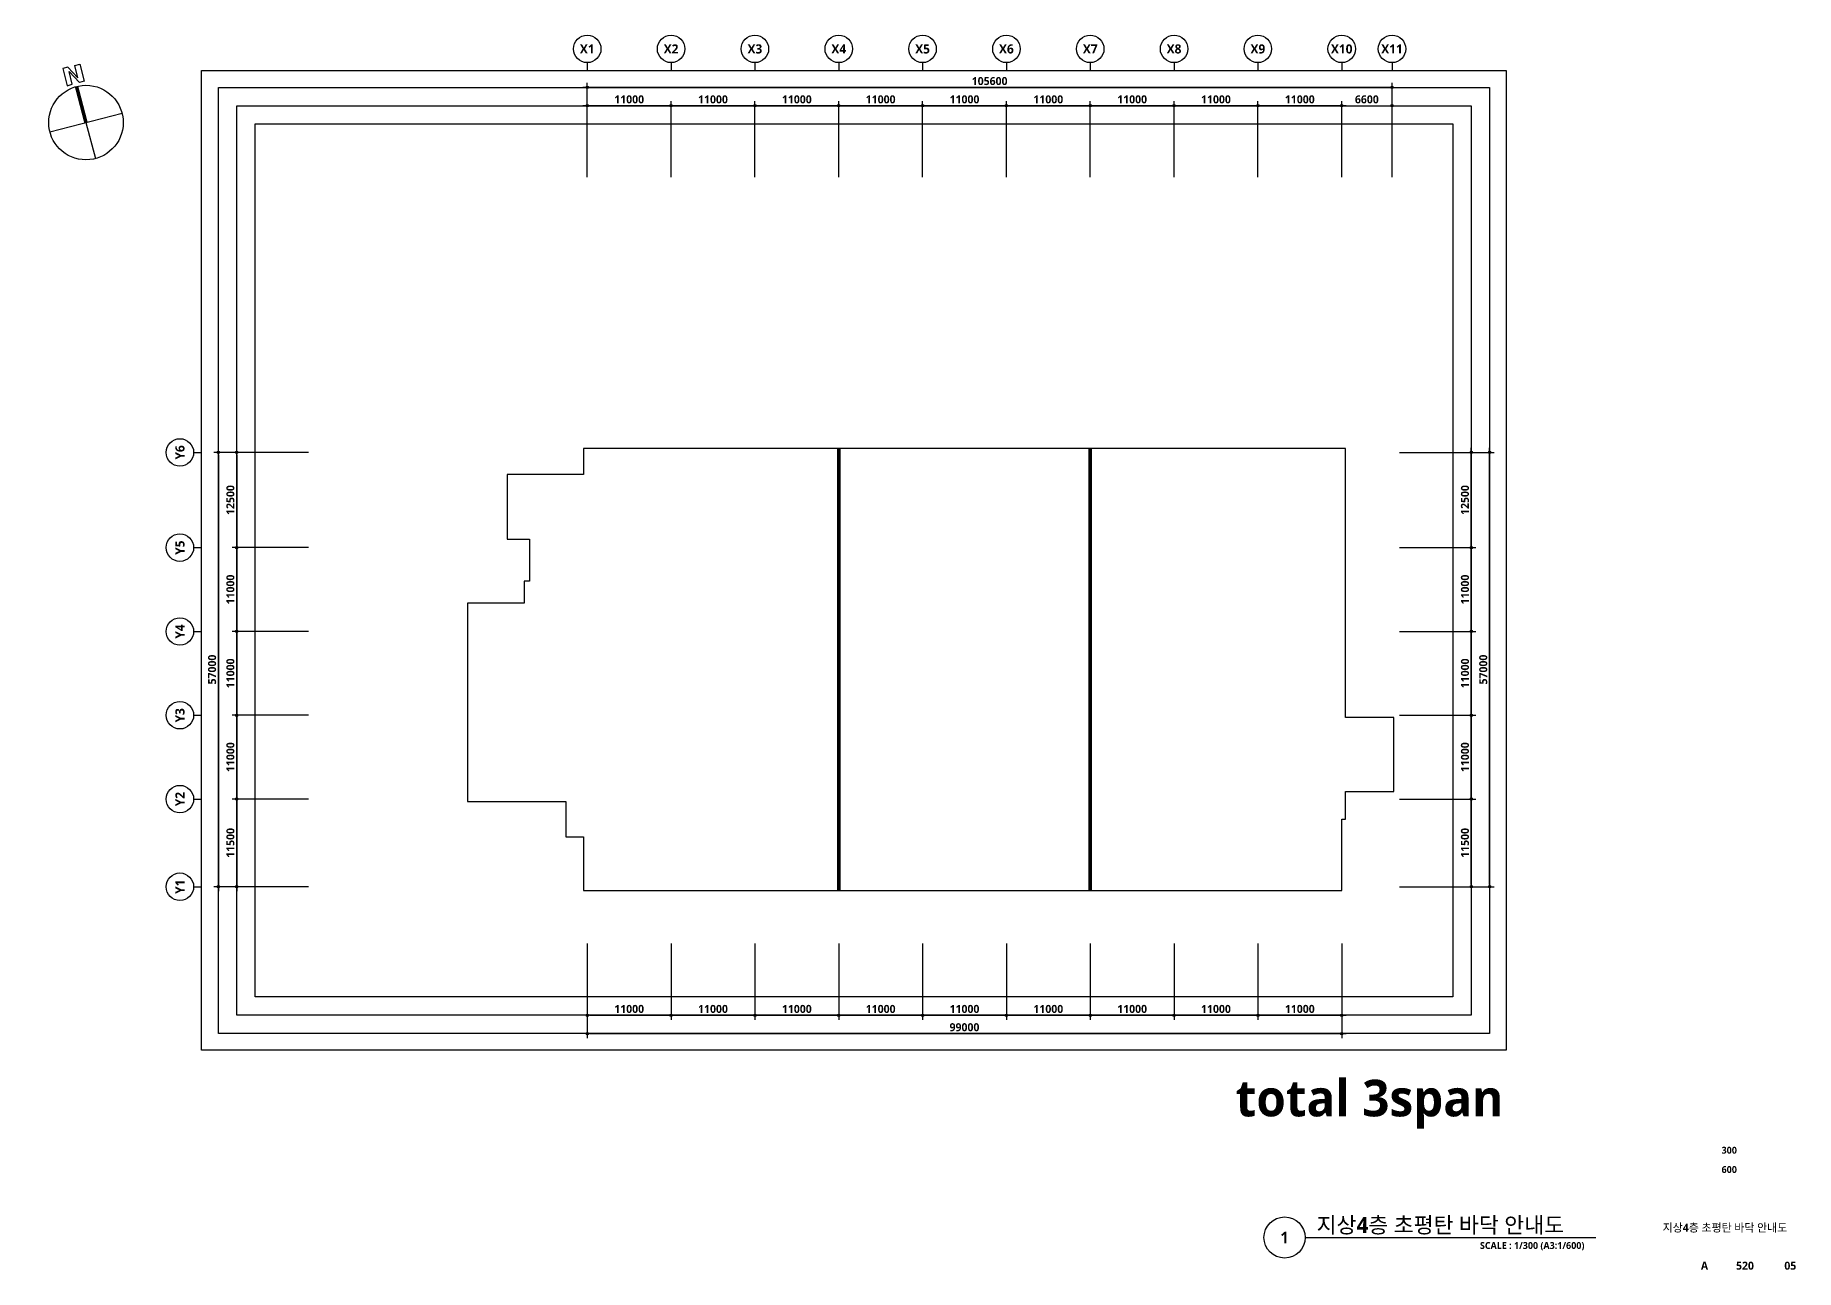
# Model space of a CAD drawing. Header units: millimetres. Extents: x -5354 to 981672, y -957001 to -780013.
# Drawn here: x 750646 to 981672, y -957001 to -794976 of the extents above; entities that cross this region are included whole.
import ezdxf
from ezdxf.enums import TextEntityAlignment as Align

# ---------------------------------------------------------------- set-up
doc = ezdxf.new("R2010")
doc.units = ezdxf.units.MM
doc.header["$LTSCALE"] = 300
doc.header["$MEASUREMENT"] = 0
doc.header["$PDSIZE"] = -10
doc.layers.get('0').update_dxf_attribs({"linetype": 'CONTINUOUS'})
doc.layers.get('Defpoints').update_dxf_attribs({"color": 153, "linetype": 'CONTINUOUS'})
for name, color, linetype in [('A-ANNO-SYMB', 7, 'CONTINUOUS'), ('A-ANNO-TEXT1', 7, 'CONTINUOUS'), ('A-ANNO-TITL', 7, 'CONTINUOUS'), ('A-ST-AXIS-BUB', 7, 'CONTINUOUS'), ('A-ST-AXIS-DIM', 7, 'CONTINUOUS'), ('AA-XXXX-TXT1', 2, 'CONTINUOUS'), ('ILDO_Cosinus Joint', 20, 'CONTINUOUS')]:
    doc.layers.add(name, color=color, linetype=linetype)
doc.layers.add('Defpoint', color=161, linetype='CONTINUOUS', plot=False)
doc.styles.add('SH_대대리576', font='')
doc.styles.get('SH_대대리576').set_extended_font_data('NanumGothic', bold=True)
doc.dimstyles.new('SHP 600', dxfattribs={"dimscale": 300, "dimtxt": 3.5, "dimasz": 1, "dimexe": 2, "dimexo": 2, "dimgap": 1, "dimtad": 1, "dimdec": 0, "dimzin": 0, "dimdsep": 46, "dimtxsty": 'SH_대대리576', "dimblk": 'DIMDOT', "dimcen": 0.09, "dimclrt": 3, "dimadec": 0, "dimazin": 1, "dimtfac": 1, "dimtdec": 0, "dimtix": 1, "dimtmove": 2, "dimatfit": 0, "dimldrblk": 'DIMDOT', "dimfxl": 1, "dimtolj": 1, "dimtzin": 0, "dimarcsym": 0})

# ---------------------------------------------------------------- blocks, each defined once
blk = doc.blocks.new('DIMDOT')
at = {"color": 0}
blk.add_line((-2, 0), (2, 0), dxfattribs=at)
for radius in [0.5, 0.25]:
    blk.add_circle((0, 0), radius, dxfattribs=at)
blk = doc.blocks.new('*D426')
at = {"layer": 'A-ST-AXIS-DIM', "color": 0, "lineweight": -2, "transparency": 16777216}
for p, q in [((823087, -813626), (823087, -801226)), ((928687, -813626), (928687, -801226)), ((928387, -801826), (823387, -801826))]:
    blk.add_line(p, q, dxfattribs=at)
at = {"layer": 'Defpoints', "color": 0, "transparency": 16777216}
for p in [(823087, -801826), (823087, -814226), (928687, -814226)]:
    blk.add_point(p, dxfattribs=at)
at = {"layer": 'A-ST-AXIS-DIM', "color": 0, "lineweight": -2, "transparency": 16777216, "xscale": 300, "yscale": 300, "zscale": 300, "rotation": 180}
blk.add_blockref('DIMDOT', (823087, -801826), dxfattribs=at)
at = {"layer": 'A-ST-AXIS-DIM', "color": 0, "lineweight": -2, "transparency": 16777216, "xscale": 300, "yscale": 300, "zscale": 300}
blk.add_blockref('DIMDOT', (928687, -801826), dxfattribs=at)
at = {"layer": 'A-ST-AXIS-DIM', "color": 3, "transparency": 16777216, "insert": (875887, -801001), "char_height": 1050, "attachment_point": 5, "style": 'SH_대대리576'}
blk.add_mtext('\\A1;105600', dxfattribs=at)
blk = doc.blocks.new('*D425')
at = {"layer": 'A-ST-AXIS-DIM', "color": 0, "lineweight": -2, "transparency": 16777216}
for p, q in [((823087, -813626), (823087, -803626)), ((834087, -813626), (834087, -803626)), ((833787, -804226), (823387, -804226))]:
    blk.add_line(p, q, dxfattribs=at)
at = {"layer": 'Defpoints', "color": 0, "transparency": 16777216}
for p in [(823087, -804226), (823087, -814226), (834087, -814226)]:
    blk.add_point(p, dxfattribs=at)
at = {"layer": 'A-ST-AXIS-DIM', "color": 0, "lineweight": -2, "transparency": 16777216, "xscale": 300, "yscale": 300, "zscale": 300, "rotation": 180}
blk.add_blockref('DIMDOT', (823087, -804226), dxfattribs=at)
at = {"layer": 'A-ST-AXIS-DIM', "color": 0, "lineweight": -2, "transparency": 16777216, "xscale": 300, "yscale": 300, "zscale": 300}
blk.add_blockref('DIMDOT', (834087, -804226), dxfattribs=at)
at = {"layer": 'A-ST-AXIS-DIM', "color": 3, "transparency": 16777216, "insert": (828587, -803401), "char_height": 1050, "attachment_point": 5, "style": 'SH_대대리576'}
blk.add_mtext('\\A1;11000', dxfattribs=at)
blk = doc.blocks.new('*D424')
at = {"layer": 'A-ST-AXIS-DIM', "color": 0, "lineweight": -2, "transparency": 16777216}
for p, q in [((834087, -813626), (834087, -803626)), ((845087, -813626), (845087, -803626)), ((844787, -804226), (834387, -804226))]:
    blk.add_line(p, q, dxfattribs=at)
at = {"layer": 'Defpoints', "color": 0, "transparency": 16777216}
for p in [(834087, -804226), (834087, -814226), (845087, -814226)]:
    blk.add_point(p, dxfattribs=at)
at = {"layer": 'A-ST-AXIS-DIM', "color": 0, "lineweight": -2, "transparency": 16777216, "xscale": 300, "yscale": 300, "zscale": 300, "rotation": 180}
blk.add_blockref('DIMDOT', (834087, -804226), dxfattribs=at)
at = {"layer": 'A-ST-AXIS-DIM', "color": 0, "lineweight": -2, "transparency": 16777216, "xscale": 300, "yscale": 300, "zscale": 300}
blk.add_blockref('DIMDOT', (845087, -804226), dxfattribs=at)
at = {"layer": 'A-ST-AXIS-DIM', "color": 3, "transparency": 16777216, "insert": (839587, -803401), "char_height": 1050, "attachment_point": 5, "style": 'SH_대대리576'}
blk.add_mtext('\\A1;11000', dxfattribs=at)
blk = doc.blocks.new('*D423')
at = {"layer": 'A-ST-AXIS-DIM', "color": 0, "lineweight": -2, "transparency": 16777216}
for p, q in [((845087, -813626), (845087, -803626)), ((856087, -813626), (856087, -803626)), ((855787, -804226), (845387, -804226))]:
    blk.add_line(p, q, dxfattribs=at)
at = {"layer": 'Defpoints', "color": 0, "transparency": 16777216}
for p in [(845087, -804226), (845087, -814226), (856087, -814226)]:
    blk.add_point(p, dxfattribs=at)
at = {"layer": 'A-ST-AXIS-DIM', "color": 0, "lineweight": -2, "transparency": 16777216, "xscale": 300, "yscale": 300, "zscale": 300, "rotation": 180}
blk.add_blockref('DIMDOT', (845087, -804226), dxfattribs=at)
at = {"layer": 'A-ST-AXIS-DIM', "color": 0, "lineweight": -2, "transparency": 16777216, "xscale": 300, "yscale": 300, "zscale": 300}
blk.add_blockref('DIMDOT', (856087, -804226), dxfattribs=at)
at = {"layer": 'A-ST-AXIS-DIM', "color": 3, "transparency": 16777216, "insert": (850587, -803401), "char_height": 1050, "attachment_point": 5, "style": 'SH_대대리576'}
blk.add_mtext('\\A1;11000', dxfattribs=at)
blk = doc.blocks.new('*D422')
at = {"layer": 'A-ST-AXIS-DIM', "color": 0, "lineweight": -2, "transparency": 16777216}
for p, q in [((856087, -813626), (856087, -803626)), ((867087, -813626), (867087, -803626)), ((866787, -804226), (856387, -804226))]:
    blk.add_line(p, q, dxfattribs=at)
at = {"layer": 'Defpoints', "color": 0, "transparency": 16777216}
for p in [(856087, -804226), (856087, -814226), (867087, -814226)]:
    blk.add_point(p, dxfattribs=at)
at = {"layer": 'A-ST-AXIS-DIM', "color": 0, "lineweight": -2, "transparency": 16777216, "xscale": 300, "yscale": 300, "zscale": 300, "rotation": 180}
blk.add_blockref('DIMDOT', (856087, -804226), dxfattribs=at)
at = {"layer": 'A-ST-AXIS-DIM', "color": 0, "lineweight": -2, "transparency": 16777216, "xscale": 300, "yscale": 300, "zscale": 300}
blk.add_blockref('DIMDOT', (867087, -804226), dxfattribs=at)
at = {"layer": 'A-ST-AXIS-DIM', "color": 3, "transparency": 16777216, "insert": (861587, -803401), "char_height": 1050, "attachment_point": 5, "style": 'SH_대대리576'}
blk.add_mtext('\\A1;11000', dxfattribs=at)
blk = doc.blocks.new('*D421')
at = {"layer": 'A-ST-AXIS-DIM', "color": 0, "lineweight": -2, "transparency": 16777216}
for p, q in [((867087, -813626), (867087, -803626)), ((878087, -813626), (878087, -803626)), ((877787, -804226), (867387, -804226))]:
    blk.add_line(p, q, dxfattribs=at)
at = {"layer": 'Defpoints', "color": 0, "transparency": 16777216}
for p in [(867087, -804226), (867087, -814226), (878087, -814226)]:
    blk.add_point(p, dxfattribs=at)
at = {"layer": 'A-ST-AXIS-DIM', "color": 0, "lineweight": -2, "transparency": 16777216, "xscale": 300, "yscale": 300, "zscale": 300, "rotation": 180}
blk.add_blockref('DIMDOT', (867087, -804226), dxfattribs=at)
at = {"layer": 'A-ST-AXIS-DIM', "color": 0, "lineweight": -2, "transparency": 16777216, "xscale": 300, "yscale": 300, "zscale": 300}
blk.add_blockref('DIMDOT', (878087, -804226), dxfattribs=at)
at = {"layer": 'A-ST-AXIS-DIM', "color": 3, "transparency": 16777216, "insert": (872587, -803401), "char_height": 1050, "attachment_point": 5, "style": 'SH_대대리576'}
blk.add_mtext('\\A1;11000', dxfattribs=at)
blk = doc.blocks.new('*D420')
at = {"layer": 'A-ST-AXIS-DIM', "color": 0, "lineweight": -2, "transparency": 16777216}
for p, q in [((878087, -813626), (878087, -803626)), ((889087, -813626), (889087, -803626)), ((888787, -804226), (878387, -804226))]:
    blk.add_line(p, q, dxfattribs=at)
at = {"layer": 'Defpoints', "color": 0, "transparency": 16777216}
for p in [(878087, -804226), (878087, -814226), (889087, -814226)]:
    blk.add_point(p, dxfattribs=at)
at = {"layer": 'A-ST-AXIS-DIM', "color": 0, "lineweight": -2, "transparency": 16777216, "xscale": 300, "yscale": 300, "zscale": 300, "rotation": 180}
blk.add_blockref('DIMDOT', (878087, -804226), dxfattribs=at)
at = {"layer": 'A-ST-AXIS-DIM', "color": 0, "lineweight": -2, "transparency": 16777216, "xscale": 300, "yscale": 300, "zscale": 300}
blk.add_blockref('DIMDOT', (889087, -804226), dxfattribs=at)
at = {"layer": 'A-ST-AXIS-DIM', "color": 3, "transparency": 16777216, "insert": (883587, -803401), "char_height": 1050, "attachment_point": 5, "style": 'SH_대대리576'}
blk.add_mtext('\\A1;11000', dxfattribs=at)
blk = doc.blocks.new('*D419')
at = {"layer": 'A-ST-AXIS-DIM', "color": 0, "lineweight": -2, "transparency": 16777216}
for p, q in [((889087, -813626), (889087, -803626)), ((900087, -813626), (900087, -803626)), ((899787, -804226), (889387, -804226))]:
    blk.add_line(p, q, dxfattribs=at)
at = {"layer": 'Defpoints', "color": 0, "transparency": 16777216}
for p in [(889087, -804226), (889087, -814226), (900087, -814226)]:
    blk.add_point(p, dxfattribs=at)
at = {"layer": 'A-ST-AXIS-DIM', "color": 0, "lineweight": -2, "transparency": 16777216, "xscale": 300, "yscale": 300, "zscale": 300, "rotation": 180}
blk.add_blockref('DIMDOT', (889087, -804226), dxfattribs=at)
at = {"layer": 'A-ST-AXIS-DIM', "color": 0, "lineweight": -2, "transparency": 16777216, "xscale": 300, "yscale": 300, "zscale": 300}
blk.add_blockref('DIMDOT', (900087, -804226), dxfattribs=at)
at = {"layer": 'A-ST-AXIS-DIM', "color": 3, "transparency": 16777216, "insert": (894587, -803401), "char_height": 1050, "attachment_point": 5, "style": 'SH_대대리576'}
blk.add_mtext('\\A1;11000', dxfattribs=at)
blk = doc.blocks.new('*D418')
at = {"layer": 'A-ST-AXIS-DIM', "color": 0, "lineweight": -2, "transparency": 16777216}
for p, q in [((900087, -813626), (900087, -803626)), ((911087, -813626), (911087, -803626)), ((910787, -804226), (900387, -804226))]:
    blk.add_line(p, q, dxfattribs=at)
at = {"layer": 'Defpoints', "color": 0, "transparency": 16777216}
for p in [(900087, -804226), (900087, -814226), (911087, -814226)]:
    blk.add_point(p, dxfattribs=at)
at = {"layer": 'A-ST-AXIS-DIM', "color": 0, "lineweight": -2, "transparency": 16777216, "xscale": 300, "yscale": 300, "zscale": 300, "rotation": 180}
blk.add_blockref('DIMDOT', (900087, -804226), dxfattribs=at)
at = {"layer": 'A-ST-AXIS-DIM', "color": 0, "lineweight": -2, "transparency": 16777216, "xscale": 300, "yscale": 300, "zscale": 300}
blk.add_blockref('DIMDOT', (911087, -804226), dxfattribs=at)
at = {"layer": 'A-ST-AXIS-DIM', "color": 3, "transparency": 16777216, "insert": (905587, -803401), "char_height": 1050, "attachment_point": 5, "style": 'SH_대대리576'}
blk.add_mtext('\\A1;11000', dxfattribs=at)
blk = doc.blocks.new('*D417')
at = {"layer": 'A-ST-AXIS-DIM', "color": 0, "lineweight": -2, "transparency": 16777216}
for p, q in [((911087, -813626), (911087, -803626)), ((922087, -813626), (922087, -803626)), ((921787, -804226), (911387, -804226))]:
    blk.add_line(p, q, dxfattribs=at)
at = {"layer": 'Defpoints', "color": 0, "transparency": 16777216}
for p in [(911087, -804226), (911087, -814226), (922087, -814226)]:
    blk.add_point(p, dxfattribs=at)
at = {"layer": 'A-ST-AXIS-DIM', "color": 0, "lineweight": -2, "transparency": 16777216, "xscale": 300, "yscale": 300, "zscale": 300, "rotation": 180}
blk.add_blockref('DIMDOT', (911087, -804226), dxfattribs=at)
at = {"layer": 'A-ST-AXIS-DIM', "color": 0, "lineweight": -2, "transparency": 16777216, "xscale": 300, "yscale": 300, "zscale": 300}
blk.add_blockref('DIMDOT', (922087, -804226), dxfattribs=at)
at = {"layer": 'A-ST-AXIS-DIM', "color": 3, "transparency": 16777216, "insert": (916587, -803401), "char_height": 1050, "attachment_point": 5, "style": 'SH_대대리576'}
blk.add_mtext('\\A1;11000', dxfattribs=at)
blk = doc.blocks.new('A-ST-AXIS-BUB-1')
at = {"layer": 'A-ST-AXIS-BUB'}
blk.add_line((0, 350), (0, 0), dxfattribs=at)
blk.add_circle((0, 950), 600, dxfattribs=at)
blk = doc.blocks.new('*D387')
at = {"layer": 'A-ST-AXIS-DIM', "color": 0, "lineweight": -2, "transparency": 16777216}
for p, q in [((786487, -849726), (774087, -849726)), ((774687, -850026), (774687, -906426)), ((786487, -906726), (774087, -906726))]:
    blk.add_line(p, q, dxfattribs=at)
at = {"layer": 'Defpoints', "color": 0, "transparency": 16777216}
for p in [(787087, -849726), (774687, -906726), (787087, -906726)]:
    blk.add_point(p, dxfattribs=at)
at = {"layer": 'A-ST-AXIS-DIM', "color": 0, "lineweight": -2, "transparency": 16777216, "xscale": 300, "yscale": 300, "zscale": 300}
for p, rotation in [((774687, -849726), 90), ((774687, -906726), 270)]:
    blk.add_blockref('DIMDOT', p, dxfattribs=dict(at, rotation=rotation))
at = {"layer": 'A-ST-AXIS-DIM', "color": 3, "transparency": 16777216, "insert": (773862, -878226), "char_height": 1050, "attachment_point": 5, "rotation": 90, "style": 'SH_대대리576'}
blk.add_mtext('\\A1;57000', dxfattribs=at)
blk = doc.blocks.new('*D283')
at = {"layer": 'A-ST-AXIS-DIM', "color": 0, "lineweight": -2, "transparency": 16777216}
for p, q in [((786487, -895226), (776487, -895226)), ((777087, -895526), (777087, -906426)), ((786487, -906726), (776487, -906726))]:
    blk.add_line(p, q, dxfattribs=at)
at = {"layer": 'Defpoints', "color": 0, "transparency": 16777216}
for p in [(787087, -895226), (777087, -906726), (787087, -906726)]:
    blk.add_point(p, dxfattribs=at)
at = {"layer": 'A-ST-AXIS-DIM', "color": 0, "lineweight": -2, "transparency": 16777216, "xscale": 300, "yscale": 300, "zscale": 300}
for p, rotation in [((777087, -895226), 90), ((777087, -906726), 270)]:
    blk.add_blockref('DIMDOT', p, dxfattribs=dict(at, rotation=rotation))
at = {"layer": 'A-ST-AXIS-DIM', "color": 3, "transparency": 16777216, "insert": (776262, -900976), "char_height": 1050, "attachment_point": 5, "rotation": 90, "style": 'SH_대대리576'}
blk.add_mtext('\\A1;11500', dxfattribs=at)
blk = doc.blocks.new('*D282')
at = {"layer": 'A-ST-AXIS-DIM', "color": 0, "lineweight": -2, "transparency": 16777216}
for p, q in [((786487, -884226), (776487, -884226)), ((777087, -884526), (777087, -894926)), ((786487, -895226), (776487, -895226))]:
    blk.add_line(p, q, dxfattribs=at)
at = {"layer": 'Defpoints', "color": 0, "transparency": 16777216}
for p in [(787087, -884226), (777087, -895226), (787087, -895226)]:
    blk.add_point(p, dxfattribs=at)
at = {"layer": 'A-ST-AXIS-DIM', "color": 0, "lineweight": -2, "transparency": 16777216, "xscale": 300, "yscale": 300, "zscale": 300}
for p, rotation in [((777087, -884226), 90), ((777087, -895226), 270)]:
    blk.add_blockref('DIMDOT', p, dxfattribs=dict(at, rotation=rotation))
at = {"layer": 'A-ST-AXIS-DIM', "color": 3, "transparency": 16777216, "insert": (776262, -889726), "char_height": 1050, "attachment_point": 5, "rotation": 90, "style": 'SH_대대리576'}
blk.add_mtext('\\A1;11000', dxfattribs=at)
blk = doc.blocks.new('*D281')
at = {"layer": 'A-ST-AXIS-DIM', "color": 0, "lineweight": -2, "transparency": 16777216}
for p, q in [((786487, -873226), (776487, -873226)), ((777087, -873526), (777087, -883926)), ((786487, -884226), (776487, -884226))]:
    blk.add_line(p, q, dxfattribs=at)
at = {"layer": 'Defpoints', "color": 0, "transparency": 16777216}
for p in [(787087, -873226), (777087, -884226), (787087, -884226)]:
    blk.add_point(p, dxfattribs=at)
at = {"layer": 'A-ST-AXIS-DIM', "color": 0, "lineweight": -2, "transparency": 16777216, "xscale": 300, "yscale": 300, "zscale": 300}
for p, rotation in [((777087, -873226), 90), ((777087, -884226), 270)]:
    blk.add_blockref('DIMDOT', p, dxfattribs=dict(at, rotation=rotation))
at = {"layer": 'A-ST-AXIS-DIM', "color": 3, "transparency": 16777216, "insert": (776262, -878726), "char_height": 1050, "attachment_point": 5, "rotation": 90, "style": 'SH_대대리576'}
blk.add_mtext('\\A1;11000', dxfattribs=at)
blk = doc.blocks.new('*D280')
at = {"layer": 'A-ST-AXIS-DIM', "color": 0, "lineweight": -2, "transparency": 16777216}
for p, q in [((786487, -862226), (776487, -862226)), ((777087, -862526), (777087, -872926)), ((786487, -873226), (776487, -873226))]:
    blk.add_line(p, q, dxfattribs=at)
at = {"layer": 'Defpoints', "color": 0, "transparency": 16777216}
for p in [(787087, -862226), (777087, -873226), (787087, -873226)]:
    blk.add_point(p, dxfattribs=at)
at = {"layer": 'A-ST-AXIS-DIM', "color": 0, "lineweight": -2, "transparency": 16777216, "xscale": 300, "yscale": 300, "zscale": 300}
for p, rotation in [((777087, -862226), 90), ((777087, -873226), 270)]:
    blk.add_blockref('DIMDOT', p, dxfattribs=dict(at, rotation=rotation))
at = {"layer": 'A-ST-AXIS-DIM', "color": 3, "transparency": 16777216, "insert": (776262, -867726), "char_height": 1050, "attachment_point": 5, "rotation": 90, "style": 'SH_대대리576'}
blk.add_mtext('\\A1;11000', dxfattribs=at)
blk = doc.blocks.new('*D279')
at = {"layer": 'A-ST-AXIS-DIM', "color": 0, "lineweight": -2, "transparency": 16777216}
for p, q in [((786487, -849726), (776487, -849726)), ((777087, -850026), (777087, -861926)), ((786487, -862226), (776487, -862226))]:
    blk.add_line(p, q, dxfattribs=at)
at = {"layer": 'Defpoints', "color": 0, "transparency": 16777216}
for p in [(787087, -849726), (777087, -862226), (787087, -862226)]:
    blk.add_point(p, dxfattribs=at)
at = {"layer": 'A-ST-AXIS-DIM', "color": 0, "lineweight": -2, "transparency": 16777216, "xscale": 300, "yscale": 300, "zscale": 300}
for p, rotation in [((777087, -849726), 90), ((777087, -862226), 270)]:
    blk.add_blockref('DIMDOT', p, dxfattribs=dict(at, rotation=rotation))
at = {"layer": 'A-ST-AXIS-DIM', "color": 3, "transparency": 16777216, "insert": (776262, -855976), "char_height": 1050, "attachment_point": 5, "rotation": 90, "style": 'SH_대대리576'}
blk.add_mtext('\\A1;12500', dxfattribs=at)
blk = doc.blocks.new('*D246')
at = {"layer": 'A-ST-AXIS-DIM', "color": 0, "lineweight": -2, "transparency": 16777216}
for p, q in [((929687, -849726), (939687, -849726)), ((939087, -861926), (939087, -850026)), ((929687, -862226), (939687, -862226))]:
    blk.add_line(p, q, dxfattribs=at)
at = {"layer": 'Defpoints', "color": 0, "transparency": 16777216}
for p in [(929087, -849726), (939087, -849726), (929087, -862226)]:
    blk.add_point(p, dxfattribs=at)
at = {"layer": 'A-ST-AXIS-DIM', "color": 0, "lineweight": -2, "transparency": 16777216, "xscale": 300, "yscale": 300, "zscale": 300}
for p, rotation in [((939087, -849726), 90), ((939087, -862226), 270)]:
    blk.add_blockref('DIMDOT', p, dxfattribs=dict(at, rotation=rotation))
at = {"layer": 'A-ST-AXIS-DIM', "color": 3, "transparency": 16777216, "insert": (938262, -855976), "char_height": 1050, "attachment_point": 5, "rotation": 90, "style": 'SH_대대리576'}
blk.add_mtext('\\A1;12500', dxfattribs=at)
blk = doc.blocks.new('*D343')
at = {"layer": 'A-ST-AXIS-DIM', "color": 0, "lineweight": -2, "transparency": 16777216}
for p, q in [((929687, -862226), (939687, -862226)), ((939087, -872926), (939087, -862526)), ((929687, -873226), (939687, -873226))]:
    blk.add_line(p, q, dxfattribs=at)
at = {"layer": 'Defpoints', "color": 0, "transparency": 16777216}
for p in [(929087, -862226), (939087, -862226), (929087, -873226)]:
    blk.add_point(p, dxfattribs=at)
at = {"layer": 'A-ST-AXIS-DIM', "color": 0, "lineweight": -2, "transparency": 16777216, "xscale": 300, "yscale": 300, "zscale": 300}
for p, rotation in [((939087, -862226), 90), ((939087, -873226), 270)]:
    blk.add_blockref('DIMDOT', p, dxfattribs=dict(at, rotation=rotation))
at = {"layer": 'A-ST-AXIS-DIM', "color": 3, "transparency": 16777216, "insert": (938262, -867726), "char_height": 1050, "attachment_point": 5, "rotation": 90, "style": 'SH_대대리576'}
blk.add_mtext('\\A1;11000', dxfattribs=at)
blk = doc.blocks.new('*D342')
at = {"layer": 'A-ST-AXIS-DIM', "color": 0, "lineweight": -2, "transparency": 16777216}
for p, q in [((929687, -873226), (939687, -873226)), ((939087, -883926), (939087, -873526)), ((929687, -884226), (939687, -884226))]:
    blk.add_line(p, q, dxfattribs=at)
at = {"layer": 'Defpoints', "color": 0, "transparency": 16777216}
for p in [(929087, -873226), (939087, -873226), (929087, -884226)]:
    blk.add_point(p, dxfattribs=at)
at = {"layer": 'A-ST-AXIS-DIM', "color": 0, "lineweight": -2, "transparency": 16777216, "xscale": 300, "yscale": 300, "zscale": 300}
for p, rotation in [((939087, -873226), 90), ((939087, -884226), 270)]:
    blk.add_blockref('DIMDOT', p, dxfattribs=dict(at, rotation=rotation))
at = {"layer": 'A-ST-AXIS-DIM', "color": 3, "transparency": 16777216, "insert": (938262, -878726), "char_height": 1050, "attachment_point": 5, "rotation": 90, "style": 'SH_대대리576'}
blk.add_mtext('\\A1;11000', dxfattribs=at)
blk = doc.blocks.new('*D341')
at = {"layer": 'A-ST-AXIS-DIM', "color": 0, "lineweight": -2, "transparency": 16777216}
for p, q in [((929687, -884226), (939687, -884226)), ((939087, -894926), (939087, -884526)), ((929687, -895226), (939687, -895226))]:
    blk.add_line(p, q, dxfattribs=at)
at = {"layer": 'Defpoints', "color": 0, "transparency": 16777216}
for p in [(929087, -884226), (939087, -884226), (929087, -895226)]:
    blk.add_point(p, dxfattribs=at)
at = {"layer": 'A-ST-AXIS-DIM', "color": 0, "lineweight": -2, "transparency": 16777216, "xscale": 300, "yscale": 300, "zscale": 300}
for p, rotation in [((939087, -884226), 90), ((939087, -895226), 270)]:
    blk.add_blockref('DIMDOT', p, dxfattribs=dict(at, rotation=rotation))
at = {"layer": 'A-ST-AXIS-DIM', "color": 3, "transparency": 16777216, "insert": (938262, -889726), "char_height": 1050, "attachment_point": 5, "rotation": 90, "style": 'SH_대대리576'}
blk.add_mtext('\\A1;11000', dxfattribs=at)
blk = doc.blocks.new('*D340')
at = {"layer": 'A-ST-AXIS-DIM', "color": 0, "lineweight": -2, "transparency": 16777216}
for p, q in [((929687, -895226), (939687, -895226)), ((939087, -906426), (939087, -895526)), ((929687, -906726), (939687, -906726))]:
    blk.add_line(p, q, dxfattribs=at)
at = {"layer": 'Defpoints', "color": 0, "transparency": 16777216}
for p in [(929087, -895226), (939087, -895226), (929087, -906726)]:
    blk.add_point(p, dxfattribs=at)
at = {"layer": 'A-ST-AXIS-DIM', "color": 0, "lineweight": -2, "transparency": 16777216, "xscale": 300, "yscale": 300, "zscale": 300}
for p, rotation in [((939087, -895226), 90), ((939087, -906726), 270)]:
    blk.add_blockref('DIMDOT', p, dxfattribs=dict(at, rotation=rotation))
at = {"layer": 'A-ST-AXIS-DIM', "color": 3, "transparency": 16777216, "insert": (938262, -900976), "char_height": 1050, "attachment_point": 5, "rotation": 90, "style": 'SH_대대리576'}
blk.add_mtext('\\A1;11500', dxfattribs=at)
blk = doc.blocks.new('*D339')
at = {"layer": 'A-ST-AXIS-DIM', "color": 0, "lineweight": -2, "transparency": 16777216}
for p, q in [((929687, -849726), (942087, -849726)), ((941487, -906426), (941487, -850026)), ((929687, -906726), (942087, -906726))]:
    blk.add_line(p, q, dxfattribs=at)
at = {"layer": 'Defpoints', "color": 0, "transparency": 16777216}
for p in [(929087, -849726), (941487, -849726), (929087, -906726)]:
    blk.add_point(p, dxfattribs=at)
at = {"layer": 'A-ST-AXIS-DIM', "color": 0, "lineweight": -2, "transparency": 16777216, "xscale": 300, "yscale": 300, "zscale": 300}
for p, rotation in [((941487, -849726), 90), ((941487, -906726), 270)]:
    blk.add_blockref('DIMDOT', p, dxfattribs=dict(at, rotation=rotation))
at = {"layer": 'A-ST-AXIS-DIM', "color": 3, "transparency": 16777216, "insert": (940662, -878226), "char_height": 1050, "attachment_point": 5, "rotation": 90, "style": 'SH_대대리576'}
blk.add_mtext('\\A1;57000', dxfattribs=at)
blk = doc.blocks.new('*D338')
at = {"layer": 'A-ST-AXIS-DIM', "color": 0, "lineweight": -2, "transparency": 16777216}
for p, q in [((823087, -914197), (823087, -924197)), ((834087, -914197), (834087, -924197)), ((823387, -923597), (833787, -923597))]:
    blk.add_line(p, q, dxfattribs=at)
at = {"layer": 'Defpoints', "color": 0, "transparency": 16777216}
for p in [(823087, -913597), (834087, -913597), (834087, -923597)]:
    blk.add_point(p, dxfattribs=at)
at = {"layer": 'A-ST-AXIS-DIM', "color": 0, "lineweight": -2, "transparency": 16777216, "xscale": 300, "yscale": 300, "zscale": 300, "rotation": 180}
blk.add_blockref('DIMDOT', (823087, -923597), dxfattribs=at)
at = {"layer": 'A-ST-AXIS-DIM', "color": 0, "lineweight": -2, "transparency": 16777216, "xscale": 300, "yscale": 300, "zscale": 300}
blk.add_blockref('DIMDOT', (834087, -923597), dxfattribs=at)
at = {"layer": 'A-ST-AXIS-DIM', "color": 3, "transparency": 16777216, "insert": (828587, -922772), "char_height": 1050, "attachment_point": 5, "style": 'SH_대대리576'}
blk.add_mtext('\\A1;11000', dxfattribs=at)
blk = doc.blocks.new('*D337')
at = {"layer": 'A-ST-AXIS-DIM', "color": 0, "lineweight": -2, "transparency": 16777216}
for p, q in [((834087, -914197), (834087, -924197)), ((845087, -914197), (845087, -924197)), ((834387, -923597), (844787, -923597))]:
    blk.add_line(p, q, dxfattribs=at)
at = {"layer": 'Defpoints', "color": 0, "transparency": 16777216}
for p in [(834087, -913597), (845087, -913597), (845087, -923597)]:
    blk.add_point(p, dxfattribs=at)
at = {"layer": 'A-ST-AXIS-DIM', "color": 0, "lineweight": -2, "transparency": 16777216, "xscale": 300, "yscale": 300, "zscale": 300, "rotation": 180}
blk.add_blockref('DIMDOT', (834087, -923597), dxfattribs=at)
at = {"layer": 'A-ST-AXIS-DIM', "color": 0, "lineweight": -2, "transparency": 16777216, "xscale": 300, "yscale": 300, "zscale": 300}
blk.add_blockref('DIMDOT', (845087, -923597), dxfattribs=at)
at = {"layer": 'A-ST-AXIS-DIM', "color": 3, "transparency": 16777216, "insert": (839587, -922772), "char_height": 1050, "attachment_point": 5, "style": 'SH_대대리576'}
blk.add_mtext('\\A1;11000', dxfattribs=at)
blk = doc.blocks.new('*D336')
at = {"layer": 'A-ST-AXIS-DIM', "color": 0, "lineweight": -2, "transparency": 16777216}
for p, q in [((845087, -914197), (845087, -924197)), ((856087, -914197), (856087, -924197)), ((845387, -923597), (855787, -923597))]:
    blk.add_line(p, q, dxfattribs=at)
at = {"layer": 'Defpoints', "color": 0, "transparency": 16777216}
for p in [(845087, -913597), (856087, -913597), (856087, -923597)]:
    blk.add_point(p, dxfattribs=at)
at = {"layer": 'A-ST-AXIS-DIM', "color": 0, "lineweight": -2, "transparency": 16777216, "xscale": 300, "yscale": 300, "zscale": 300, "rotation": 180}
blk.add_blockref('DIMDOT', (845087, -923597), dxfattribs=at)
at = {"layer": 'A-ST-AXIS-DIM', "color": 0, "lineweight": -2, "transparency": 16777216, "xscale": 300, "yscale": 300, "zscale": 300}
blk.add_blockref('DIMDOT', (856087, -923597), dxfattribs=at)
at = {"layer": 'A-ST-AXIS-DIM', "color": 3, "transparency": 16777216, "insert": (850587, -922772), "char_height": 1050, "attachment_point": 5, "style": 'SH_대대리576'}
blk.add_mtext('\\A1;11000', dxfattribs=at)
blk = doc.blocks.new('*D335')
at = {"layer": 'A-ST-AXIS-DIM', "color": 0, "lineweight": -2, "transparency": 16777216}
for p, q in [((856087, -914197), (856087, -924197)), ((867087, -914197), (867087, -924197)), ((856387, -923597), (866787, -923597))]:
    blk.add_line(p, q, dxfattribs=at)
at = {"layer": 'Defpoints', "color": 0, "transparency": 16777216}
for p in [(856087, -913597), (867087, -913597), (867087, -923597)]:
    blk.add_point(p, dxfattribs=at)
at = {"layer": 'A-ST-AXIS-DIM', "color": 0, "lineweight": -2, "transparency": 16777216, "xscale": 300, "yscale": 300, "zscale": 300, "rotation": 180}
blk.add_blockref('DIMDOT', (856087, -923597), dxfattribs=at)
at = {"layer": 'A-ST-AXIS-DIM', "color": 0, "lineweight": -2, "transparency": 16777216, "xscale": 300, "yscale": 300, "zscale": 300}
blk.add_blockref('DIMDOT', (867087, -923597), dxfattribs=at)
at = {"layer": 'A-ST-AXIS-DIM', "color": 3, "transparency": 16777216, "insert": (861587, -922772), "char_height": 1050, "attachment_point": 5, "style": 'SH_대대리576'}
blk.add_mtext('\\A1;11000', dxfattribs=at)
blk = doc.blocks.new('*D334')
at = {"layer": 'A-ST-AXIS-DIM', "color": 0, "lineweight": -2, "transparency": 16777216}
for p, q in [((867087, -914197), (867087, -924197)), ((878087, -914197), (878087, -924197)), ((867387, -923597), (877787, -923597))]:
    blk.add_line(p, q, dxfattribs=at)
at = {"layer": 'Defpoints', "color": 0, "transparency": 16777216}
for p in [(867087, -913597), (878087, -913597), (878087, -923597)]:
    blk.add_point(p, dxfattribs=at)
at = {"layer": 'A-ST-AXIS-DIM', "color": 0, "lineweight": -2, "transparency": 16777216, "xscale": 300, "yscale": 300, "zscale": 300, "rotation": 180}
blk.add_blockref('DIMDOT', (867087, -923597), dxfattribs=at)
at = {"layer": 'A-ST-AXIS-DIM', "color": 0, "lineweight": -2, "transparency": 16777216, "xscale": 300, "yscale": 300, "zscale": 300}
blk.add_blockref('DIMDOT', (878087, -923597), dxfattribs=at)
at = {"layer": 'A-ST-AXIS-DIM', "color": 3, "transparency": 16777216, "insert": (872587, -922772), "char_height": 1050, "attachment_point": 5, "style": 'SH_대대리576'}
blk.add_mtext('\\A1;11000', dxfattribs=at)
blk = doc.blocks.new('*D333')
at = {"layer": 'A-ST-AXIS-DIM', "color": 0, "lineweight": -2, "transparency": 16777216}
for p, q in [((878087, -914197), (878087, -924197)), ((889087, -914197), (889087, -924197)), ((878387, -923597), (888787, -923597))]:
    blk.add_line(p, q, dxfattribs=at)
at = {"layer": 'Defpoints', "color": 0, "transparency": 16777216}
for p in [(878087, -913597), (889087, -913597), (889087, -923597)]:
    blk.add_point(p, dxfattribs=at)
at = {"layer": 'A-ST-AXIS-DIM', "color": 0, "lineweight": -2, "transparency": 16777216, "xscale": 300, "yscale": 300, "zscale": 300, "rotation": 180}
blk.add_blockref('DIMDOT', (878087, -923597), dxfattribs=at)
at = {"layer": 'A-ST-AXIS-DIM', "color": 0, "lineweight": -2, "transparency": 16777216, "xscale": 300, "yscale": 300, "zscale": 300}
blk.add_blockref('DIMDOT', (889087, -923597), dxfattribs=at)
at = {"layer": 'A-ST-AXIS-DIM', "color": 3, "transparency": 16777216, "insert": (883587, -922772), "char_height": 1050, "attachment_point": 5, "style": 'SH_대대리576'}
blk.add_mtext('\\A1;11000', dxfattribs=at)
blk = doc.blocks.new('*D332')
at = {"layer": 'A-ST-AXIS-DIM', "color": 0, "lineweight": -2, "transparency": 16777216}
for p, q in [((889087, -914197), (889087, -924197)), ((900087, -914197), (900087, -924197)), ((889387, -923597), (899787, -923597))]:
    blk.add_line(p, q, dxfattribs=at)
at = {"layer": 'Defpoints', "color": 0, "transparency": 16777216}
for p in [(889087, -913597), (900087, -913597), (900087, -923597)]:
    blk.add_point(p, dxfattribs=at)
at = {"layer": 'A-ST-AXIS-DIM', "color": 0, "lineweight": -2, "transparency": 16777216, "xscale": 300, "yscale": 300, "zscale": 300, "rotation": 180}
blk.add_blockref('DIMDOT', (889087, -923597), dxfattribs=at)
at = {"layer": 'A-ST-AXIS-DIM', "color": 0, "lineweight": -2, "transparency": 16777216, "xscale": 300, "yscale": 300, "zscale": 300}
blk.add_blockref('DIMDOT', (900087, -923597), dxfattribs=at)
at = {"layer": 'A-ST-AXIS-DIM', "color": 3, "transparency": 16777216, "insert": (894587, -922772), "char_height": 1050, "attachment_point": 5, "style": 'SH_대대리576'}
blk.add_mtext('\\A1;11000', dxfattribs=at)
blk = doc.blocks.new('*D331')
at = {"layer": 'A-ST-AXIS-DIM', "color": 0, "lineweight": -2, "transparency": 16777216}
for p, q in [((900087, -914197), (900087, -924197)), ((911087, -914197), (911087, -924197)), ((900387, -923597), (910787, -923597))]:
    blk.add_line(p, q, dxfattribs=at)
at = {"layer": 'Defpoints', "color": 0, "transparency": 16777216}
for p in [(900087, -913597), (911087, -913597), (911087, -923597)]:
    blk.add_point(p, dxfattribs=at)
at = {"layer": 'A-ST-AXIS-DIM', "color": 0, "lineweight": -2, "transparency": 16777216, "xscale": 300, "yscale": 300, "zscale": 300, "rotation": 180}
blk.add_blockref('DIMDOT', (900087, -923597), dxfattribs=at)
at = {"layer": 'A-ST-AXIS-DIM', "color": 0, "lineweight": -2, "transparency": 16777216, "xscale": 300, "yscale": 300, "zscale": 300}
blk.add_blockref('DIMDOT', (911087, -923597), dxfattribs=at)
at = {"layer": 'A-ST-AXIS-DIM', "color": 3, "transparency": 16777216, "insert": (905587, -922772), "char_height": 1050, "attachment_point": 5, "style": 'SH_대대리576'}
blk.add_mtext('\\A1;11000', dxfattribs=at)
blk = doc.blocks.new('*D330')
at = {"layer": 'A-ST-AXIS-DIM', "color": 0, "lineweight": -2, "transparency": 16777216}
for p, q in [((911087, -914197), (911087, -924197)), ((922087, -914197), (922087, -924197)), ((911387, -923597), (921787, -923597))]:
    blk.add_line(p, q, dxfattribs=at)
at = {"layer": 'Defpoints', "color": 0, "transparency": 16777216}
for p in [(911087, -913597), (922087, -913597), (922087, -923597)]:
    blk.add_point(p, dxfattribs=at)
at = {"layer": 'A-ST-AXIS-DIM', "color": 0, "lineweight": -2, "transparency": 16777216, "xscale": 300, "yscale": 300, "zscale": 300, "rotation": 180}
blk.add_blockref('DIMDOT', (911087, -923597), dxfattribs=at)
at = {"layer": 'A-ST-AXIS-DIM', "color": 0, "lineweight": -2, "transparency": 16777216, "xscale": 300, "yscale": 300, "zscale": 300}
blk.add_blockref('DIMDOT', (922087, -923597), dxfattribs=at)
at = {"layer": 'A-ST-AXIS-DIM', "color": 3, "transparency": 16777216, "insert": (916587, -922772), "char_height": 1050, "attachment_point": 5, "style": 'SH_대대리576'}
blk.add_mtext('\\A1;11000', dxfattribs=at)
blk = doc.blocks.new('*D329')
at = {"layer": 'A-ST-AXIS-DIM', "color": 0, "lineweight": -2, "transparency": 16777216}
for p, q in [((823087, -914197), (823087, -926597)), ((922087, -914197), (922087, -926597)), ((823387, -925997), (921787, -925997))]:
    blk.add_line(p, q, dxfattribs=at)
at = {"layer": 'Defpoints', "color": 0, "transparency": 16777216}
for p in [(823087, -913597), (922087, -913597), (922087, -925997)]:
    blk.add_point(p, dxfattribs=at)
at = {"layer": 'A-ST-AXIS-DIM', "color": 0, "lineweight": -2, "transparency": 16777216, "xscale": 300, "yscale": 300, "zscale": 300, "rotation": 180}
blk.add_blockref('DIMDOT', (823087, -925997), dxfattribs=at)
at = {"layer": 'A-ST-AXIS-DIM', "color": 0, "lineweight": -2, "transparency": 16777216, "xscale": 300, "yscale": 300, "zscale": 300}
blk.add_blockref('DIMDOT', (922087, -925997), dxfattribs=at)
at = {"layer": 'A-ST-AXIS-DIM', "color": 3, "transparency": 16777216, "insert": (872587, -925172), "char_height": 1050, "attachment_point": 5, "style": 'SH_대대리576'}
blk.add_mtext('\\A1;99000', dxfattribs=at)
blk = doc.blocks.new('*D241')
at = {"layer": 'A-ST-AXIS-DIM', "color": 0, "lineweight": -2, "transparency": 16777216}
for p, q in [((922087, -813626), (922087, -803626)), ((928687, -813626), (928687, -803626)), ((922387, -804226), (928387, -804226))]:
    blk.add_line(p, q, dxfattribs=at)
at = {"layer": 'Defpoints', "color": 0, "transparency": 16777216}
for p in [(928687, -804226), (922087, -814226), (928687, -814226)]:
    blk.add_point(p, dxfattribs=at)
at = {"layer": 'A-ST-AXIS-DIM', "color": 0, "lineweight": -2, "transparency": 16777216, "xscale": 300, "yscale": 300, "zscale": 300, "rotation": 180}
blk.add_blockref('DIMDOT', (922087, -804226), dxfattribs=at)
at = {"layer": 'A-ST-AXIS-DIM', "color": 0, "lineweight": -2, "transparency": 16777216, "xscale": 300, "yscale": 300, "zscale": 300}
blk.add_blockref('DIMDOT', (928687, -804226), dxfattribs=at)
at = {"layer": 'A-ST-AXIS-DIM', "color": 3, "transparency": 16777216, "insert": (925387, -803401), "char_height": 1050, "attachment_point": 5, "style": 'SH_대대리576'}
blk.add_mtext('\\A1;6600', dxfattribs=at)
blk = doc.blocks.new('dr-sy-018-D-M')
at = {"layer": 'A-ANNO-SYMB'}
for p, q in [((-1, 16.4), (-2.5, 16.4)), ((-2.5, 16.4), (-2.5, 11.4)), ((-1, 16.4), (1, 12.8)), ((-1, 15.09), (1.05, 11.4)), ((-1, 11.4), (-1, 15.09)), ((1, 12.8), (1, 16.4)), ((1, 16.4), (2.5, 16.4)), ((2.5, 16.4), (2.5, 11.4)), ((-2.5, 11.4), (-1, 11.4)), ((2.5, 11.4), (1.05, 11.4)), ((-10.5, 0), (10.5, 0)), ((0, 0), (0, -10.5))]:
    blk.add_line(p, q, dxfattribs=at)
at = {"layer": 'A-ANNO-SYMB', "const_width": 1}
blk.add_lwpolyline([(0, 10.5), (0, 0)], dxfattribs=at)
at = {"layer": 'A-ANNO-SYMB'}
blk.add_circle((0, 0), 10.5, dxfattribs=at)
blk = doc.blocks.new('*U21')
at = {"layer": 'A-ANNO-TITL'}
blk.add_line((0, 0), (6359, 0), dxfattribs=at)
blk.add_circle((-450, 0), 450, dxfattribs=at)
at = {"layer": 'AA-XXXX-TXT1', "style": 'SH_대대리576'}
blk.add_attdef('DWG.TITLE', (250, 100), '', height=350, dxfattribs=at)
at = {"layer": 'AA-XXXX-TXT1', "color": 7, "style": 'SH_대대리576'}
blk.add_attdef('NO1', text='', height=300, dxfattribs=at).set_placement((-450, 0), align=Align.MIDDLE)
at = {"layer": 'AA-XXXX-TXT1', "style": 'SH_대대리576'}
blk.add_attdef('SCALE', text='', height=150, dxfattribs=at).set_placement((6109, -100), align=Align.TOP_RIGHT)

msp = doc.modelspace()

# ---------------------------------------------------------------- linework, layer by layer
at = {"layer": 'Defpoint'}
for points in [[(943687.2, -928197.4), (772487.2, -928197.4), (772487.2, -799625.9), (943687.2, -799625.9)], [(941487.2, -925997.4), (774687.2, -925997.4), (774687.2, -801825.9), (941487.2, -801825.9)], [(939087.2, -923597.4), (777087.2, -923597.4), (777087.2, -804225.9), (939087.2, -804225.9)], [(936687.2, -921197.4), (779487.2, -921197.4), (779487.2, -806625.9), (936687.2, -806625.9)], [(812587.2, -861125.9), (815487.2, -861125.9), (815487.2, -866625.9), (814787.2, -866625.9), (814787.2, -869525.9), (807387.2, -869525.9), (807387.2, -895525.9), (820287.2, -895525.9), (820287.2, -900175.9), (822587.2, -900175.9), (822587.2, -907225.9), (922087.2, -907225.9), (922087.2, -897875.9), (922587.2, -897875.9), (922587.2, -894225.9), (928937.2, -894225.9), (928937.2, -884525.9), (922587.2, -884526), (922587.2, -873225.9), (922587.2, -849225.9), (899587.2, -849225.9), (867587.2, -849225.9), (863087.2, -849225.9), (827387.2, -849225.9), (822587.2, -849225.9), (822587.2, -852625.9), (812587.2, -852625.9)]]:
    msp.add_lwpolyline(points, close=True, dxfattribs=at)
at = {"layer": 'ILDO_Cosinus Joint', "const_width": 500}
for points in [[(856087.2, -849225.9), (856087.2, -907230.6)], [(889087.2, -849225.9), (889087.2, -907230.6)]]:
    msp.add_lwpolyline(points, dxfattribs=at)

# ---------------------------------------------------------------- block references
at = {"xscale": 465.6960000000489, "yscale": 465.6960000000489, "zscale": 465.6960000000489, "rotation": 14.62512501076412}
msp.add_blockref('dr-sy-018-D-M', (757305.4, -806442.3), dxfattribs=at)
ref = msp.add_blockref('*U21', (917286.8, -952764.4), dxfattribs=dict(xscale=6, yscale=6, zscale=6))
ref.add_attrib('SCALE', 'SCALE : 1/300 (A3:1/600)', dxfattribs={"layer": 'A-ANNO-TITL', "height": 900, "style": 'SH_대대리576'}).set_placement((953938.3, -953364.4), align=Align.TOP_RIGHT)
ref.add_attrib('DWG.TITLE', '지상4층 초평탄 바닥 안내도', (918786.8, -952164.4), dxfattribs={"layer": 'A-ANNO-TITL', "height": 2087.447, "style": 'SH_대대리576'})
ref.add_attrib('NO1', '1', dxfattribs={"layer": 'A-ANNO-TITL', "color": 7, "height": 1500, "style": 'SH_대대리576'}).set_placement((914586.8, -952764.4), align=Align.MIDDLE)
at = {"layer": 'A-ST-AXIS-BUB', "xscale": 3, "yscale": 3, "zscale": 3}
for p in [(823087.2, -799625.9), (834087.2, -799625.9), (845087.2, -799625.9), (856087.2, -799625.9), (867087.2, -799625.9), (878087.2, -799625.9), (889087.2, -799625.9), (900087.2, -799625.9), (911087.2, -799625.9), (922087.2, -799625.9), (928687.2, -799625.9)]:
    msp.add_blockref('A-ST-AXIS-BUB-1', p, dxfattribs=at)
at = {"layer": 'A-ST-AXIS-BUB', "xscale": 3, "yscale": 3, "zscale": 3, "rotation": 90}
for p in [(772487.2, -849725.9), (772487.2, -862225.9), (772487.2, -873225.9), (772487.2, -884225.9), (772487.2, -895225.9), (772487.2, -906725.9)]:
    msp.add_blockref('A-ST-AXIS-BUB-1', p, dxfattribs=at)

# ---------------------------------------------------------------- texts
at = {"layer": 'A-ANNO-TEXT1', "style": 'SH_대대리576'}
for s, height, p in [('X1', 1200, (823087.2, -796775.9)), ('X2', 1200, (834087.2, -796775.9)), ('X3', 1200, (845087.2, -796775.9)), ('X4', 1200, (856087.2, -796775.9)), ('X5', 1200, (867087.2, -796775.9)), ('X6', 1200, (878087.2, -796775.9)), ('X7', 1200, (889087.2, -796775.9)), ('X8', 1200, (900087.2, -796775.9)), ('X9', 1200, (911087.2, -796775.9)), ('X10', 1200, (922087.2, -796775.9)), ('X11', 1200, (928687.2, -796775.9)), ('total 3span', 4800, (925738.8, -934463.6))]:
    msp.add_text(s, height=height, dxfattribs=at).set_placement(p, align=Align.MIDDLE_CENTER)
for s, p in [('Y6', (769637.2, -849725.9)), ('Y5', (769637.2, -862225.9)), ('Y4', (769637.2, -873225.9)), ('Y3', (769637.2, -884225.9)), ('Y2', (769637.2, -895225.9)), ('Y1', (769637.2, -906725.9))]:
    msp.add_text(s, height=1200, rotation=90, dxfattribs=at).set_placement(p, align=Align.MIDDLE_CENTER)
at = {"layer": 'A-ANNO-TITL', "style": 'SH_대대리576'}
for s, height, p in [('300', 900, (972940.9, -941308.9)), ('600', 900, (972940.9, -943842.1)), ('지상4층 초평탄 바닥 안내도', 1050, (972375.6, -951450.5)), ('A', 1050, (969692.9, -956461)), ('520', 1050, (975006.2, -956461)), ('05', 1050, (980952.6, -956461))]:
    msp.add_text(s, height=height, dxfattribs=at).set_placement(p, align=Align.MIDDLE)

# ---------------------------------------------------------------- dimensions: what is measured, and where the dimension line sits
at = {"layer": 'A-ST-AXIS-DIM'}
for base, p1, p2, picture, middle in [((823087.2, -801825.9), (928687.2, -814225.9), (823087.2, -814225.9), '*D426', (875887.2, -801000.9)), ((823087.2, -804225.9), (834087.2, -814225.9), (823087.2, -814225.9), '*D425', (828587.2, -803400.9)), ((834087.2, -804225.9), (845087.2, -814225.9), (834087.2, -814225.9), '*D424', (839587.2, -803400.9)), ((845087.2, -804225.9), (856087.2, -814225.9), (845087.2, -814225.9), '*D423', (850587.2, -803400.9)), ((856087.2, -804225.9), (867087.2, -814225.9), (856087.2, -814225.9), '*D422', (861587.2, -803400.9)), ((867087.2, -804225.9), (878087.2, -814225.9), (867087.2, -814225.9), '*D421', (872587.2, -803400.9)), ((878087.2, -804225.9), (889087.2, -814225.9), (878087.2, -814225.9), '*D420', (883587.2, -803400.9)), ((889087.2, -804225.9), (900087.2, -814225.9), (889087.2, -814225.9), '*D419', (894587.2, -803400.9)), ((900087.2, -804225.9), (911087.2, -814225.9), (900087.2, -814225.9), '*D418', (905587.2, -803400.9)), ((911087.2, -804225.9), (922087.2, -814225.9), (911087.2, -814225.9), '*D417', (916587.2, -803400.9))]:
    dim = msp.add_linear_dim(base=base, p1=p1, p2=p2, dimstyle='SHP 600', dxfattribs=at)
    dim.commit()
    dim.dimension.update_dxf_attribs({"geometry": picture, "text_midpoint": middle})
for base, p1, p2, angle, picture, middle in [((928687.2, -804225.9), (922087.2, -814225.9), (928687.2, -814225.9), 180, '*D241', (925387.2, -803400.9)), ((774687.2, -906725.9), (787087.2, -849725.9), (787087.2, -906725.9), 90, '*D387', (773862.2, -878225.9)), ((777087.2, -862225.9), (787087.2, -849725.9), (787087.2, -862225.9), 90, '*D279', (776262.2, -855975.9)), ((939087.2, -849725.9), (929087.2, -862225.9), (929087.2, -849725.9), 270, '*D246', (938262.2, -855975.9)), ((941487.2, -849725.9), (929087.2, -906725.9), (929087.2, -849725.9), 270, '*D339', (940662.2, -878225.9)), ((777087.2, -873225.9), (787087.2, -862225.9), (787087.2, -873225.9), 90, '*D280', (776262.2, -867725.9)), ((939087.2, -862225.9), (929087.2, -873225.9), (929087.2, -862225.9), 270, '*D343', (938262.2, -867725.9)), ((777087.2, -884225.9), (787087.2, -873225.9), (787087.2, -884225.9), 90, '*D281', (776262.2, -878725.9)), ((939087.2, -873225.9), (929087.2, -884225.9), (929087.2, -873225.9), 270, '*D342', (938262.2, -878725.9)), ((777087.2, -895225.9), (787087.2, -884225.9), (787087.2, -895225.9), 90, '*D282', (776262.2, -889725.9)), ((939087.2, -884225.9), (929087.2, -895225.9), (929087.2, -884225.9), 270, '*D341', (938262.2, -889725.9)), ((777087.2, -906725.9), (787087.2, -895225.9), (787087.2, -906725.9), 90, '*D283', (776262.2, -900975.9)), ((939087.2, -895225.9), (929087.2, -906725.9), (929087.2, -895225.9), 270, '*D340', (938262.2, -900975.9)), ((834087.2, -923597.4), (823087.2, -913597.4), (834087.2, -913597.4), 180, '*D338', (828587.2, -922772.4)), ((922087.2, -925997.4), (823087.2, -913597.4), (922087.2, -913597.4), 180, '*D329', (872587.2, -925172.4)), ((845087.2, -923597.4), (834087.2, -913597.4), (845087.2, -913597.4), 180, '*D337', (839587.2, -922772.4)), ((856087.2, -923597.4), (845087.2, -913597.4), (856087.2, -913597.4), 180, '*D336', (850587.2, -922772.4)), ((867087.2, -923597.4), (856087.2, -913597.4), (867087.2, -913597.4), 180, '*D335', (861587.2, -922772.4)), ((878087.2, -923597.4), (867087.2, -913597.4), (878087.2, -913597.4), 180, '*D334', (872587.2, -922772.4)), ((889087.2, -923597.4), (878087.2, -913597.4), (889087.2, -913597.4), 180, '*D333', (883587.2, -922772.4)), ((900087.2, -923597.4), (889087.2, -913597.4), (900087.2, -913597.4), 180, '*D332', (894587.2, -922772.4)), ((911087.2, -923597.4), (900087.2, -913597.4), (911087.2, -913597.4), 180, '*D331', (905587.2, -922772.4)), ((922087.2, -923597.4), (911087.2, -913597.4), (922087.2, -913597.4), 180, '*D330', (916587.2, -922772.4))]:
    dim = msp.add_linear_dim(base=base, p1=p1, p2=p2, angle=angle, dimstyle='SHP 600', dxfattribs=at)
    dim.commit()
    dim.dimension.update_dxf_attribs({"geometry": picture, "text_midpoint": middle})

doc.saveas('drawing.dxf')
